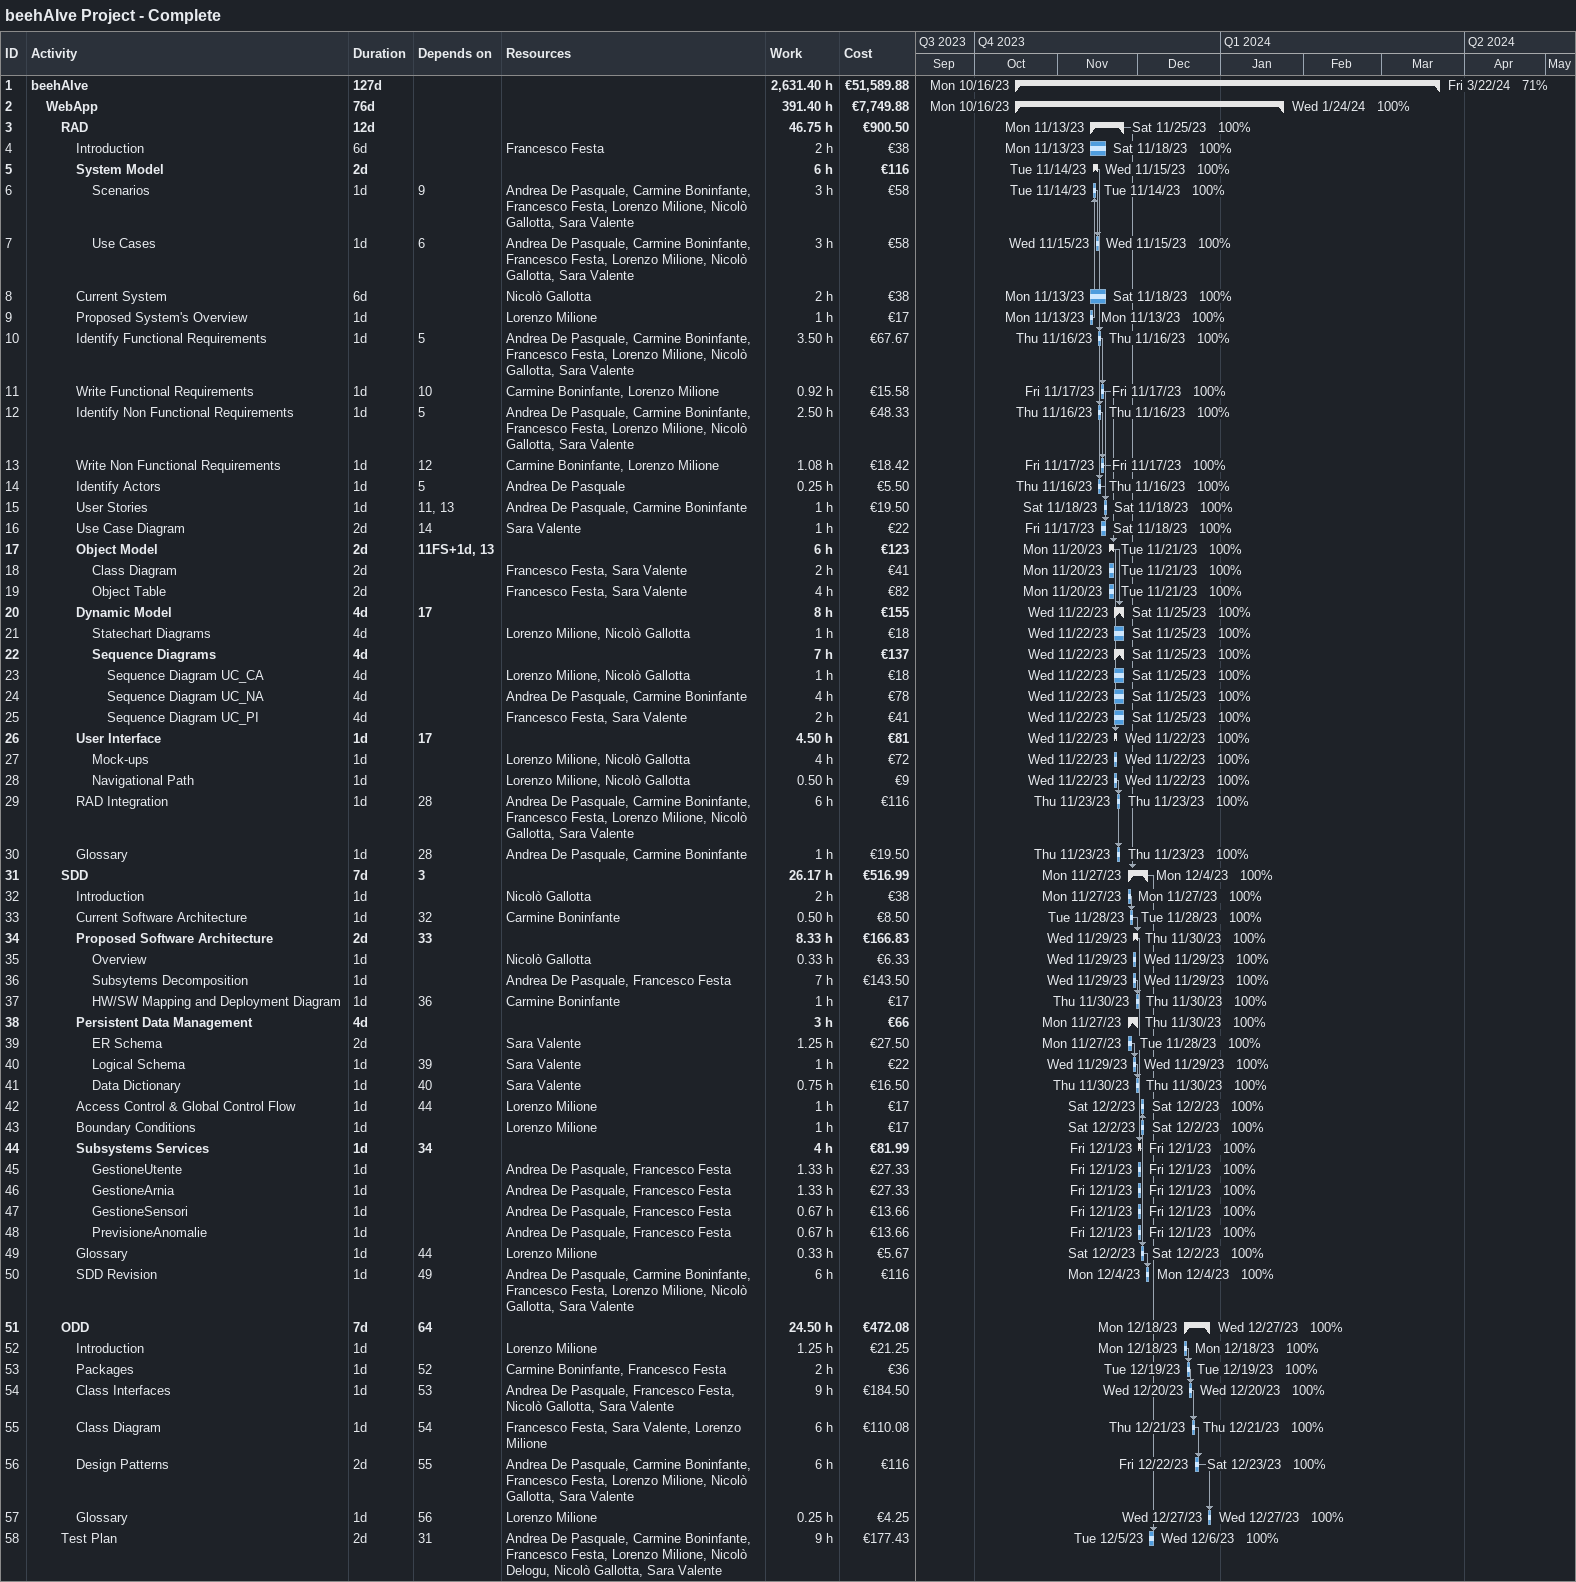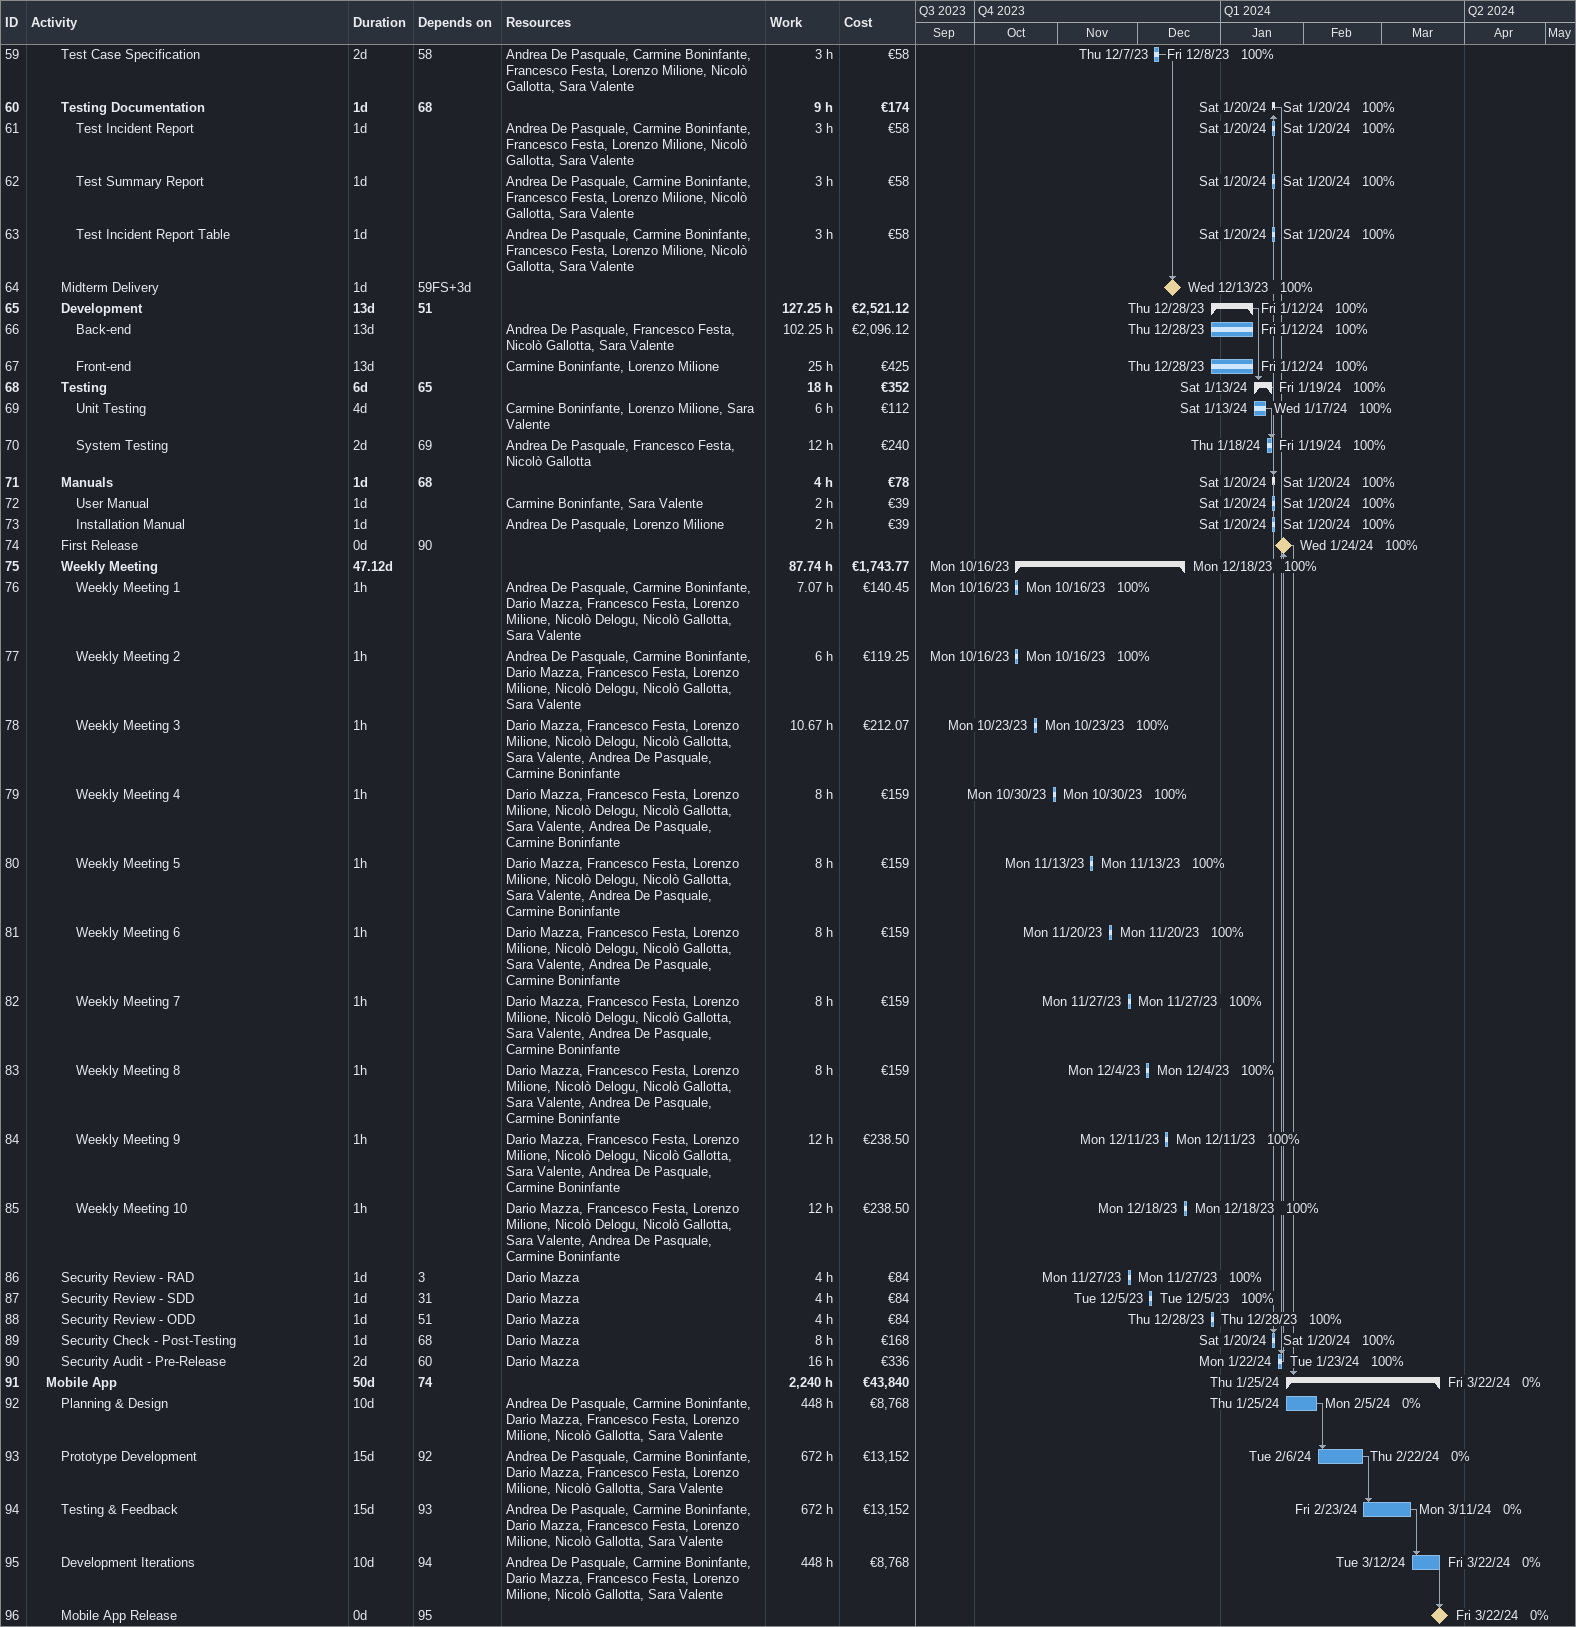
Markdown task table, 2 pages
beehAIve Project - Complete

| ID | Level | Task | Duration | Start | Finish | Predecessors | Resources | % complete | Work (h) | Cost (€) |
|---|---|---|---|---|---|---|---|---|---|---|
| 1 | 1 | **beehAIve** | 127d | 2023-10-16 | 2024-03-22 |  |  | 71 | 2631.40 | 51589.88 |
| 2 | 2 | **WebApp** | 76d | 2023-10-16 | 2024-01-24 |  |  | 100 | 391.40 | 7749.88 |
| 3 | 3 | **RAD** | 12d | 2023-11-13 | 2023-11-25 |  |  | 100 | 46.75 | 900.50 |
| 4 | 4 | Introduction | 6d | 2023-11-13 | 2023-11-18 |  | Francesco Festa | 100 | 2 | 38 |
| 5 | 4 | **System Model** | 2d | 2023-11-14 | 2023-11-15 |  |  | 100 | 6 | 116 |
| 6 | 5 | Scenarios | 1d | 2023-11-14 | 2023-11-14 | 9 | Andrea De Pasquale, Carmine Boninfante, Francesco Festa, Lorenzo Milione, Nicolò Gallotta, Sara Valente | 100 | 3 | 58 |
| 7 | 5 | Use Cases | 1d | 2023-11-15 | 2023-11-15 | 6 | Andrea De Pasquale, Carmine Boninfante, Francesco Festa, Lorenzo Milione, Nicolò Gallotta, Sara Valente | 100 | 3 | 58 |
| 8 | 4 | Current System | 6d | 2023-11-13 | 2023-11-18 |  | Nicolò Gallotta | 100 | 2 | 38 |
| 9 | 4 | Proposed System's Overview | 1d | 2023-11-13 | 2023-11-13 |  | Lorenzo Milione | 100 | 1 | 17 |
| 10 | 4 | Identify Functional Requirements | 1d | 2023-11-16 | 2023-11-16 | 5 | Andrea De Pasquale, Carmine Boninfante, Francesco Festa, Lorenzo Milione, Nicolò Gallotta, Sara Valente | 100 | 3.50 | 67.67 |
| 11 | 4 | Write Functional Requirements | 1d | 2023-11-17 | 2023-11-17 | 10 | Carmine Boninfante, Lorenzo Milione | 100 | 0.92 | 15.58 |
| 12 | 4 | Identify Non Functional Requirements | 1d | 2023-11-16 | 2023-11-16 | 5 | Andrea De Pasquale, Carmine Boninfante, Francesco Festa, Lorenzo Milione, Nicolò Gallotta, Sara Valente | 100 | 2.50 | 48.33 |
| 13 | 4 | Write Non Functional Requirements | 1d | 2023-11-17 | 2023-11-17 | 12 | Carmine Boninfante, Lorenzo Milione | 100 | 1.08 | 18.42 |
| 14 | 4 | Identify Actors | 1d | 2023-11-16 | 2023-11-16 | 5 | Andrea De Pasquale | 100 | 0.25 | 5.50 |
| 15 | 4 | User Stories | 1d | 2023-11-18 | 2023-11-18 | 11, 13 | Andrea De Pasquale, Carmine Boninfante | 100 | 1 | 19.50 |
| 16 | 4 | Use Case Diagram | 2d | 2023-11-17 | 2023-11-18 | 14 | Sara Valente | 100 | 1 | 22 |
| 17 | 4 | **Object Model** | 2d | 2023-11-20 | 2023-11-21 | 11FS+1d, 13 |  | 100 | 6 | 123 |
| 18 | 5 | Class Diagram | 2d | 2023-11-20 | 2023-11-21 |  | Francesco Festa, Sara Valente | 100 | 2 | 41 |
| 19 | 5 | Object Table | 2d | 2023-11-20 | 2023-11-21 |  | Francesco Festa, Sara Valente | 100 | 4 | 82 |
| 20 | 4 | **Dynamic Model** | 4d | 2023-11-22 | 2023-11-25 | 17 |  | 100 | 8 | 155 |
| 21 | 5 | Statechart Diagrams | 4d | 2023-11-22 | 2023-11-25 |  | Lorenzo Milione, Nicolò Gallotta | 100 | 1 | 18 |
| 22 | 5 | **Sequence Diagrams** | 4d | 2023-11-22 | 2023-11-25 |  |  | 100 | 7 | 137 |
| 23 | 6 | Sequence Diagram UC_CA | 4d | 2023-11-22 | 2023-11-25 |  | Lorenzo Milione, Nicolò Gallotta | 100 | 1 | 18 |
| 24 | 6 | Sequence Diagram UC_NA | 4d | 2023-11-22 | 2023-11-25 |  | Andrea De Pasquale, Carmine Boninfante | 100 | 4 | 78 |
| 25 | 6 | Sequence Diagram UC_PI | 4d | 2023-11-22 | 2023-11-25 |  | Francesco Festa, Sara Valente | 100 | 2 | 41 |
| 26 | 4 | **User Interface** | 1d | 2023-11-22 | 2023-11-22 | 17 |  | 100 | 4.50 | 81 |
| 27 | 5 | Mock-ups | 1d | 2023-11-22 | 2023-11-22 |  | Lorenzo Milione, Nicolò Gallotta | 100 | 4 | 72 |
| 28 | 5 | Navigational Path | 1d | 2023-11-22 | 2023-11-22 |  | Lorenzo Milione, Nicolò Gallotta | 100 | 0.50 | 9 |
| 29 | 4 | RAD Integration | 1d | 2023-11-23 | 2023-11-23 | 28 | Andrea De Pasquale, Carmine Boninfante, Francesco Festa, Lorenzo Milione, Nicolò Gallotta, Sara Valente | 100 | 6 | 116 |
| 30 | 4 | Glossary | 1d | 2023-11-23 | 2023-11-23 | 28 | Andrea De Pasquale, Carmine Boninfante | 100 | 1 | 19.50 |
| 31 | 3 | **SDD** | 7d | 2023-11-27 | 2023-12-04 | 3 |  | 100 | 26.17 | 516.99 |
| 32 | 4 | Introduction | 1d | 2023-11-27 | 2023-11-27 |  | Nicolò Gallotta | 100 | 2 | 38 |
| 33 | 4 | Current Software Architecture | 1d | 2023-11-28 | 2023-11-28 | 32 | Carmine Boninfante | 100 | 0.50 | 8.50 |
| 34 | 4 | **Proposed Software Architecture** | 2d | 2023-11-29 | 2023-11-30 | 33 |  | 100 | 8.33 | 166.83 |
| 35 | 5 | Overview | 1d | 2023-11-29 | 2023-11-29 |  | Nicolò Gallotta | 100 | 0.33 | 6.33 |
| 36 | 5 | Subsytems Decomposition | 1d | 2023-11-29 | 2023-11-29 |  | Andrea De Pasquale, Francesco Festa | 100 | 7 | 143.50 |
| 37 | 5 | HW/SW Mapping and Deployment Diagram | 1d | 2023-11-30 | 2023-11-30 | 36 | Carmine Boninfante | 100 | 1 | 17 |
| 38 | 4 | **Persistent Data Management** | 4d | 2023-11-27 | 2023-11-30 |  |  | 100 | 3 | 66 |
| 39 | 5 | ER Schema | 2d | 2023-11-27 | 2023-11-28 |  | Sara Valente | 100 | 1.25 | 27.50 |
| 40 | 5 | Logical Schema | 1d | 2023-11-29 | 2023-11-29 | 39 | Sara Valente | 100 | 1 | 22 |
| 41 | 5 | Data Dictionary | 1d | 2023-11-30 | 2023-11-30 | 40 | Sara Valente | 100 | 0.75 | 16.50 |
| 42 | 4 | Access Control & Global Control Flow | 1d | 2023-12-02 | 2023-12-02 | 44 | Lorenzo Milione | 100 | 1 | 17 |
| 43 | 4 | Boundary Conditions | 1d | 2023-12-02 | 2023-12-02 |  | Lorenzo Milione | 100 | 1 | 17 |
| 44 | 4 | **Subsystems Services** | 1d | 2023-12-01 | 2023-12-01 | 34 |  | 100 | 4 | 81.99 |
| 45 | 5 | GestioneUtente | 1d | 2023-12-01 | 2023-12-01 |  | Andrea De Pasquale, Francesco Festa | 100 | 1.33 | 27.33 |
| 46 | 5 | GestioneArnia | 1d | 2023-12-01 | 2023-12-01 |  | Andrea De Pasquale, Francesco Festa | 100 | 1.33 | 27.33 |
| 47 | 5 | GestioneSensori | 1d | 2023-12-01 | 2023-12-01 |  | Andrea De Pasquale, Francesco Festa | 100 | 0.67 | 13.66 |
| 48 | 5 | PrevisioneAnomalie | 1d | 2023-12-01 | 2023-12-01 |  | Andrea De Pasquale, Francesco Festa | 100 | 0.67 | 13.66 |
| 49 | 4 | Glossary | 1d | 2023-12-02 | 2023-12-02 | 44 | Lorenzo Milione | 100 | 0.33 | 5.67 |
| 50 | 4 | SDD Revision | 1d | 2023-12-04 | 2023-12-04 | 49 | Andrea De Pasquale, Carmine Boninfante, Francesco Festa, Lorenzo Milione, Nicolò Gallotta, Sara Valente | 100 | 6 | 116 |
| 51 | 3 | **ODD** | 7d | 2023-12-18 | 2023-12-27 | 64 |  | 100 | 24.50 | 472.08 |
| 52 | 4 | Introduction | 1d | 2023-12-18 | 2023-12-18 |  | Lorenzo Milione | 100 | 1.25 | 21.25 |
| 53 | 4 | Packages | 1d | 2023-12-19 | 2023-12-19 | 52 | Carmine Boninfante, Francesco Festa | 100 | 2 | 36 |
| 54 | 4 | Class Interfaces | 1d | 2023-12-20 | 2023-12-20 | 53 | Andrea De Pasquale, Francesco Festa, Nicolò Gallotta, Sara Valente | 100 | 9 | 184.50 |
| 55 | 4 | Class Diagram | 1d | 2023-12-21 | 2023-12-21 | 54 | Francesco Festa, Sara Valente, Lorenzo Milione | 100 | 6 | 110.08 |
| 56 | 4 | Design Patterns | 2d | 2023-12-22 | 2023-12-23 | 55 | Andrea De Pasquale, Carmine Boninfante, Francesco Festa, Lorenzo Milione, Nicolò Gallotta, Sara Valente | 100 | 6 | 116 |
| 57 | 4 | Glossary | 1d | 2023-12-27 | 2023-12-27 | 56 | Lorenzo Milione | 100 | 0.25 | 4.25 |
| 58 | 3 | Test Plan | 2d | 2023-12-05 | 2023-12-06 | 31 | Andrea De Pasquale, Carmine Boninfante, Francesco Festa, Lorenzo Milione, Nicolò Delogu, Nicolò Gallotta, Sara Valente | 100 | 9 | 177.43 |
| 59 | 3 | Test Case Specification | 2d | 2023-12-07 | 2023-12-08 | 58 | Andrea De Pasquale, Carmine Boninfante, Francesco Festa, Lorenzo Milione, Nicolò Gallotta, Sara Valente | 100 | 3 | 58 |
| 60 | 3 | **Testing Documentation** | 1d | 2024-01-20 | 2024-01-20 | 68 |  | 100 | 9 | 174 |
| 61 | 4 | Test Incident Report | 1d | 2024-01-20 | 2024-01-20 |  | Andrea De Pasquale, Carmine Boninfante, Francesco Festa, Lorenzo Milione, Nicolò Gallotta, Sara Valente | 100 | 3 | 58 |
| 62 | 4 | Test Summary Report | 1d | 2024-01-20 | 2024-01-20 |  | Andrea De Pasquale, Carmine Boninfante, Francesco Festa, Lorenzo Milione, Nicolò Gallotta, Sara Valente | 100 | 3 | 58 |
| 63 | 4 | Test Incident Report Table | 1d | 2024-01-20 | 2024-01-20 |  | Andrea De Pasquale, Carmine Boninfante, Francesco Festa, Lorenzo Milione, Nicolò Gallotta, Sara Valente | 100 | 3 | 58 |
| 64 | 3 | Midterm Delivery | 1d | 2023-12-13 | 2023-12-13 | 59FS+3d |  | 100 |  |  |
| 65 | 3 | **Development** | 13d | 2023-12-28 | 2024-01-12 | 51 |  | 100 | 127.25 | 2521.12 |
| 66 | 4 | Back-end | 13d | 2023-12-28 | 2024-01-12 |  | Andrea De Pasquale, Francesco Festa, Nicolò Gallotta, Sara Valente | 100 | 102.25 | 2096.12 |
| 67 | 4 | Front-end | 13d | 2023-12-28 | 2024-01-12 |  | Carmine Boninfante, Lorenzo Milione | 100 | 25 | 425 |
| 68 | 3 | **Testing** | 6d | 2024-01-13 | 2024-01-19 | 65 |  | 100 | 18 | 352 |
| 69 | 4 | Unit Testing | 4d | 2024-01-13 | 2024-01-17 |  | Carmine Boninfante, Lorenzo Milione, Sara Valente | 100 | 6 | 112 |
| 70 | 4 | System Testing | 2d | 2024-01-18 | 2024-01-19 | 69 | Andrea De Pasquale, Francesco Festa, Nicolò Gallotta | 100 | 12 | 240 |
| 71 | 3 | **Manuals** | 1d | 2024-01-20 | 2024-01-20 | 68 |  | 100 | 4 | 78 |
| 72 | 4 | User Manual | 1d | 2024-01-20 | 2024-01-20 |  | Carmine Boninfante, Sara Valente | 100 | 2 | 39 |
| 73 | 4 | Installation Manual | 1d | 2024-01-20 | 2024-01-20 |  | Andrea De Pasquale, Lorenzo Milione | 100 | 2 | 39 |
| 74 | 3 | First Release | 0d | 2024-01-24 | 2024-01-24 | 90 |  | 100 |  |  |
| 75 | 3 | **Weekly Meeting** | 47.12d | 2023-10-16 | 2023-12-18 |  |  | 100 | 87.74 | 1743.77 |
| 76 | 4 | Weekly Meeting 1 | 1h | 2023-10-16 | 2023-10-16 |  | Andrea De Pasquale, Carmine Boninfante, Dario Mazza, Francesco Festa, Lorenzo Milione, Nicolò Delogu, Nicolò Gallotta, Sara Valente | 100 | 7.07 | 140.45 |
| 77 | 4 | Weekly Meeting 2 | 1h | 2023-10-16 | 2023-10-16 |  | Andrea De Pasquale, Carmine Boninfante, Dario Mazza, Francesco Festa, Lorenzo Milione, Nicolò Delogu, Nicolò Gallotta, Sara Valente | 100 | 6 | 119.25 |
| 78 | 4 | Weekly Meeting 3 | 1h | 2023-10-23 | 2023-10-23 |  | Dario Mazza, Francesco Festa, Lorenzo Milione, Nicolò Delogu, Nicolò Gallotta, Sara Valente, Andrea De Pasquale, Carmine Boninfante | 100 | 10.67 | 212.07 |
| 79 | 4 | Weekly Meeting 4 | 1h | 2023-10-30 | 2023-10-30 |  | Dario Mazza, Francesco Festa, Lorenzo Milione, Nicolò Delogu, Nicolò Gallotta, Sara Valente, Andrea De Pasquale, Carmine Boninfante | 100 | 8 | 159 |
| 80 | 4 | Weekly Meeting 5 | 1h | 2023-11-13 | 2023-11-13 |  | Dario Mazza, Francesco Festa, Lorenzo Milione, Nicolò Delogu, Nicolò Gallotta, Sara Valente, Andrea De Pasquale, Carmine Boninfante | 100 | 8 | 159 |
| 81 | 4 | Weekly Meeting 6 | 1h | 2023-11-20 | 2023-11-20 |  | Dario Mazza, Francesco Festa, Lorenzo Milione, Nicolò Delogu, Nicolò Gallotta, Sara Valente, Andrea De Pasquale, Carmine Boninfante | 100 | 8 | 159 |
| 82 | 4 | Weekly Meeting 7 | 1h | 2023-11-27 | 2023-11-27 |  | Dario Mazza, Francesco Festa, Lorenzo Milione, Nicolò Delogu, Nicolò Gallotta, Sara Valente, Andrea De Pasquale, Carmine Boninfante | 100 | 8 | 159 |
| 83 | 4 | Weekly Meeting 8 | 1h | 2023-12-04 | 2023-12-04 |  | Dario Mazza, Francesco Festa, Lorenzo Milione, Nicolò Delogu, Nicolò Gallotta, Sara Valente, Andrea De Pasquale, Carmine Boninfante | 100 | 8 | 159 |
| 84 | 4 | Weekly Meeting 9 | 1h | 2023-12-11 | 2023-12-11 |  | Dario Mazza, Francesco Festa, Lorenzo Milione, Nicolò Delogu, Nicolò Gallotta, Sara Valente, Andrea De Pasquale, Carmine Boninfante | 100 | 12 | 238.50 |
| 85 | 4 | Weekly Meeting 10 | 1h | 2023-12-18 | 2023-12-18 |  | Dario Mazza, Francesco Festa, Lorenzo Milione, Nicolò Delogu, Nicolò Gallotta, Sara Valente, Andrea De Pasquale, Carmine Boninfante | 100 | 12 | 238.50 |
| 86 | 3 | Security Review - RAD | 1d | 2023-11-27 | 2023-11-27 | 3 | Dario Mazza | 100 | 4 | 84 |
| 87 | 3 | Security Review - SDD | 1d | 2023-12-05 | 2023-12-05 | 31 | Dario Mazza | 100 | 4 | 84 |
| 88 | 3 | Security Review - ODD | 1d | 2023-12-28 | 2023-12-28 | 51 | Dario Mazza | 100 | 4 | 84 |
| 89 | 3 | Security Check - Post-Testing | 1d | 2024-01-20 | 2024-01-20 | 68 | Dario Mazza | 100 | 8 | 168 |
| 90 | 3 | Security Audit - Pre-Release | 2d | 2024-01-22 | 2024-01-23 | 60 | Dario Mazza | 100 | 16 | 336 |
| 91 | 2 | **Mobile App** | 50d | 2024-01-25 | 2024-03-22 | 74 |  | 0 | 2240 | 43840 |
| 92 | 3 | Planning & Design | 10d | 2024-01-25 | 2024-02-05 |  | Andrea De Pasquale, Carmine Boninfante, Dario Mazza, Francesco Festa, Lorenzo Milione, Nicolò Gallotta, Sara Valente | 0 | 448 | 8768 |
| 93 | 3 | Prototype Development | 15d | 2024-02-06 | 2024-02-22 | 92 | Andrea De Pasquale, Carmine Boninfante, Dario Mazza, Francesco Festa, Lorenzo Milione, Nicolò Gallotta, Sara Valente | 0 | 672 | 13152 |
| 94 | 3 | Testing & Feedback | 15d | 2024-02-23 | 2024-03-11 | 93 | Andrea De Pasquale, Carmine Boninfante, Dario Mazza, Francesco Festa, Lorenzo Milione, Nicolò Gallotta, Sara Valente | 0 | 672 | 13152 |
| 95 | 3 | Development Iterations | 10d | 2024-03-12 | 2024-03-22 | 94 | Andrea De Pasquale, Carmine Boninfante, Dario Mazza, Francesco Festa, Lorenzo Milione, Nicolò Gallotta, Sara Valente | 0 | 448 | 8768 |
| 96 | 3 | Mobile App Release | 0d | 2024-03-22 | 2024-03-22 | 95 |  | 0 |  |  |
